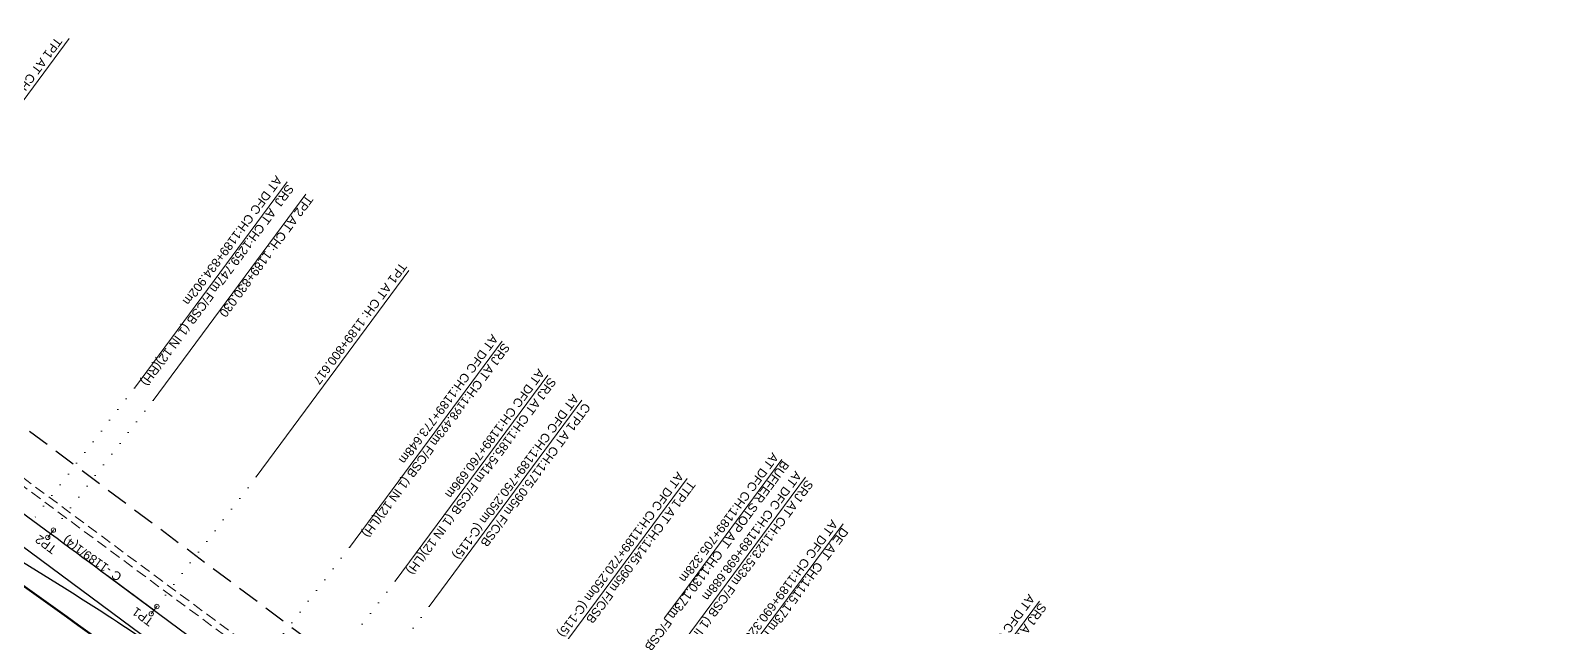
# Model space of a CAD drawing. Header units: metres. Extents: x 643874 to 646664, y 3378445 to 3380508.
# Drawn here: x 644553.2 to 644900.3, y 3380022.9 to 3380159.6 of the extents above; entities that cross this region are included whole.
import ezdxf

# ---------------------------------------------------------------- set-up
doc = ezdxf.new("R2010")
doc.units = ezdxf.units.M
doc.header["$MEASUREMENT"] = 0
for name, pattern in [('ACAD_ISO07W100', [3, 0, -3]), ('CENTER', [2, 1.25, -0.25, 0.25, -0.25]), ('DASHED', [0.75, 0.5, -0.25]), ('DASHED2', [0.375, 0.25, -0.125])]:
    doc.linetypes.add(name, pattern=pattern)
for name, color, linetype, lineweight in [('Cardinal_Leader', 10, 'Continuous', 0), ('DOTED LINE', 7, 'ACAD_ISO07W100', 18), ('Existing Railway Boundary', 36, 'CENTER', 0), ('Proposed Curve_Details', 10, 'Continuous', 0), ('PROPOSED DFCC TRACK', 1, 'Continuous', 0), ('Proposed TPTC Chainages', 10, 'Continuous', 0)]:
    doc.layers.add(name, color=color, linetype=linetype, lineweight=lineweight)
doc.layers.add("SARAI BANJARA STN. SRJ's", color=10, linetype='Continuous')
doc.styles.add('ARIAL', font='arial.ttf')
doc.styles.add('Style-Arial', font='arial.ttf')

msp = doc.modelspace()

# ---------------------------------------------------------------- linework, layer by layer
at = {"layer": 'Cardinal_Leader', "linetype": 'Continuous', "lineweight": 13}
for p, q in [((644558.4951, 3380045.2025), (644557.1913, 3380043.5294)), ((644582.1542, 3380027.7255), (644580.8504, 3380026.0524))]:
    msp.add_line(p, q, dxfattribs=at)
for centre in [(644558.4951, 3380045.2025), (644557.1913, 3380043.5294), (644582.1542, 3380027.7255), (644580.8504, 3380026.0524)]:
    msp.add_circle(centre, 0.5, dxfattribs=at)
at = {"layer": 'DOTED LINE', "color": 1, "lineweight": 13}
for p, q in [((644576.9983, 3380077.7219), (644553.5481, 3380047.1631)), ((644626.2096, 3380041.2387), (644599.2215, 3380005.9212)), ((644636.6528, 3380033.4966), (644611.156, 3380000.1793)), ((644644.437, 3380027.7257), (644614.3123, 3379986.9069)), ((644646.6651, 3379955.1555), (644698.3154, 3380025.1117))]:
    msp.add_line(p, q, dxfattribs=at)
at = {"layer": 'Existing Railway Boundary', "color": 32, "linetype": 'DASHED2', "lineweight": 25, "ltscale": 20, "flags": 128}
msp.add_lwpolyline([(644839.4951, 3379853.9143), (644799.5441, 3379883.7664), (644759.067, 3379913.46), (644719.0126, 3379943.3882), (644639.0378, 3380003.3297), (644599.0819, 3380033.3284), (644479.0036, 3380123.1209), (644447.3185, 3380146.793)], dxfattribs=at)
at = {"layer": 'Proposed TPTC Chainages', "color": 1, "lineweight": 0}
for points in [[(644644.437, 3380027.7257), (644679.3409, 3380074.9194)], [(644725.1578, 3380061.3962), (644701.9868, 3380030.0758), (644698.3154, 3380025.1117)], [(644668.5366, 3380009.8593), (644703.4336, 3380057.0437)]]:
    msp.add_lwpolyline(points, dxfattribs=at)
at = {"layer": "SARAI BANJARA STN. SRJ's", "color": 1, "lineweight": 50, "flags": 128}
msp.add_lwpolyline([(645830.8338, 3379084.3418), (644638.4218, 3379969.054), (644635.4102, 3379971.2885), (644632.3984, 3379973.5226), (644629.3862, 3379975.7562), (644626.3734, 3379977.989), (644623.3598, 3379980.2207), (644620.3452, 3379982.4512), (644617.3294, 3379984.68), (644614.3123, 3379986.9069, 0.00985692), (644443.7453, 3380107.5946), (644440.6413, 3380109.6988), (644437.536, 3380111.8011), (644434.4295, 3380113.9017), (644431.3222, 3380116.0009), (644428.2141, 3380118.0991), (644425.1055, 3380120.1964), (644421.9964, 3380122.2931), (644418.8872, 3380124.3896), (644418.0003, 3380124.9876)], format="xyb", dxfattribs=at)
at = {"layer": "SARAI BANJARA STN. SRJ's", "color": 1, "lineweight": 13, "flags": 128}
for points in [[(644611.9213, 3380124.9415), (644576.9983, 3380077.7219)], [(644661.1187, 3380088.4394), (644626.2096, 3380041.2387)], [(644671.5589, 3380080.6933), (644636.6528, 3380033.4966)], [(644730.534, 3380057.3373), (644701.0384, 3380017.4651)], [(644739.1208, 3380046.6249), (644713.9326, 3380012.7436), (644710.1519, 3380015.5487), (644707.8641, 3380012.4653)], [(644784.0437, 3380028.9452), (644749.1653, 3379981.7859)]]:
    msp.add_lwpolyline(points, dxfattribs=at)
at = {"layer": "SARAI BANJARA STN. SRJ's", "color": 1, "lineweight": 25, "flags": 128}
for points in [[(644557.8243, 3380044.3416), (644453.1756, 3380121.3062)], [(645628.4808, 3379242.2604), (644502.6124, 3380077.6005)]]:
    msp.add_lwpolyline(points, dxfattribs=at)
for points in [[(644599.226, 3380005.9178, 0.0208253), (644560.9993, 3380031.8846), (644518.9424, 3380057.9712, -0.0208253), (644479.9684, 3380082.8023)], [(644581.4826, 3380026.8652, 0.00105047), (644557.8243, 3380044.3416)], [(645419.9177, 3379404.7833, 0.00062224), (645418.2202, 3379406.046), (644568.9749, 3380036.1454)]]:
    msp.add_lwpolyline(points, format="xyb", dxfattribs=at)

# ---------------------------------------------------------------- texts
at = {"layer": 'Proposed Curve_Details', "color": 1, "style": 'Style-Arial'}
msp.add_text('C -1189/1(4)', height=2, rotation=144.718008, dxfattribs=at).set_placement((644574.3101, 3380034.9809))
at = {"layer": "SARAI BANJARA STN. SRJ's", "color": 1, "lineweight": 13, "style": 'ARIAL'}
for s, p in [('TP2', (644559.3988, 3380041.2136)), ('TP1', (644581.5723, 3380024.6573))]:
    msp.add_text(s, height=2, rotation=143.603357, dxfattribs=at).set_placement(p)
at = {"layer": "SARAI BANJARA STN. SRJ's", "color": 3, "lineweight": 13, "char_height": 2, "attachment_point": 4, "rotation": 233.426366, "line_spacing_factor": 0.648, "style": 'Style-Arial'}
for s, insert, width in [('\\A1;\\pxsm1;{\\C1;SRJ  AT CH:\\A0;1259.747\\A1;m F/CSB \\A0;(1 IN 12)\\A1;(RH)\\PAT DFC \\A0;CH:1189+834.902m }', (644611.4908, 3380124.9236), 64.519477), ('\\A1;\\pxsm1;{\\C1;SRJ AT CH:\\A0;\\fCalibri|b0|i0|c0|p34;\\H0.91667x;1198.493\\A1;\\fArial|b0|i0|c0|p39;\\H1.09091x;m F/CSB \\A0;(1 IN 12)\\A1;(LH)\\PAT DFC \\A0;CH:1189+773.648m }', (644660.9025, 3380088.5998), 70.806614)]:
    msp.add_mtext(s, dxfattribs=dict(at, insert=insert, width=width))
at = {"layer": "SARAI BANJARA STN. SRJ's", "color": 1, "lineweight": 13, "char_height": 2, "attachment_point": 4, "rotation": 233.426366, "style": 'Style-Arial'}
for s, insert, width, line_spacing_factor in [('\\A1;\\pxsm1;SRJ AT CH:1185.541m F/CSB {\\A0;(1 IN 12)}(LH)\\PAT DFC {\\A0;CH:1189+760.696m }', (644671.5219, 3380080.7207), 64.519477, 0.648), ('\\pxsm1,ql;CTP1 AT CH:1175.095m F/CSB\\PAT DFC CH:1189+750.250m (C-115)', (644679.1453, 3380075.0645), 64.519477, 0.6), ('\\A1;\\pxsm0.9;BUFFER STOP AT  CH:1130.173m F/CSB\\PAT DFC {\\A0;CH:1189+705.328m }', (644724.9282, 3380061.6022), 58.357671, 0.648), ('\\A1;\\pxsm1;SRJ AT CH:1123.533m F/CSB {\\A0;(1 IN 12) (RH)\\P}AT DFC {\\A0;CH:1189+698.688m }', (644730.3201, 3380057.2927), 75.450993, 0.648), ('\\pxsm1,ql;TTP1 AT CH:1145.095m F/CSB\\PAT DFC CH:1189+720.250m (C-115)', (644703.1115, 3380057.2828), 64.519477, 0.6), ('\\A1;\\pxsm0.9;DE AT  CH:1115.173m F/CSB\\PAT DFC {\\A0;CH:1189+690.328m }', (644738.4768, 3380046.2725), 58.357671, 0.648), ('\\A1;\\pxsm1;SRJ AT CH:1064.368m F/CSB {\\A0;(1 IN 12)}(LH)\\PAT DFC {\\A0;CH:1189+639.523m }', (644783.6956, 3380029.131), 67.088878, 0.648)]:
    msp.add_mtext(s, dxfattribs=dict(at, insert=insert, width=width, line_spacing_factor=line_spacing_factor))

# ---------------------------------------------------------------- next in the draw order: texts
at = {"layer": "SARAI BANJARA STN. SRJ's", "color": 1, "lineweight": 13, "char_height": 2, "width": 64.519477, "attachment_point": 4, "rotation": 233.426366, "line_spacing_factor": 0.648, "style": 'Style-Arial', "bg_fill": 2}
for s, insert in [('TP1 AT CH: 1189+893.953', (644559.7985, 3380157.6051)), ('TP1 AT CH: 1189+800.617', (644638.6649, 3380106.0662))]:
    msp.add_mtext(s, dxfattribs=dict(at, insert=insert))

# ---------------------------------------------------------------- next in the draw order: linework, layer by layer
at = {"layer": 'DOTED LINE', "color": 1, "lineweight": 13}
msp.add_line((644604.8959, 3380057.3745), (644581.4458, 3380026.8156), dxfattribs=at)
at = {"layer": "SARAI BANJARA STN. SRJ's", "color": 1, "lineweight": 13, "flags": 128}
msp.add_lwpolyline([(644562.0646, 3380157.6972), (644532.57, 3380117.8175)], dxfattribs=at)

# ---------------------------------------------------------------- next in the draw order: texts
at = {"layer": "SARAI BANJARA STN. SRJ's", "color": 1, "lineweight": 13, "insert": (644617.2287, 3380121.4451), "char_height": 2, "width": 64.519477, "attachment_point": 4, "rotation": 233.426366, "line_spacing_factor": 0.648, "style": 'Style-Arial', "bg_fill": 2}
msp.add_mtext('TP2 AT CH: 1189+830.030', dxfattribs=at)

# ---------------------------------------------------------------- next in the draw order: linework, layer by layer
at = {"layer": 'DOTED LINE', "color": 1, "lineweight": 13}
msp.add_line((644581.2744, 3380074.9005), (644557.8243, 3380044.3416), dxfattribs=at)
at = {"layer": 'PROPOSED DFCC TRACK', "color": 5, "linetype": 'DASHED', "lineweight": 13, "ltscale": 5}
for points in [[(644725.0441, 3379928.4431), (644460.4411, 3380124.7657)], [(644724.1503, 3379927.2384), (644459.5448, 3380123.5629)]]:
    msp.add_lwpolyline(points, dxfattribs=at)
at = {"layer": "SARAI BANJARA STN. SRJ's", "color": 1, "lineweight": 13, "flags": 128}
for points in [[(644616.1975, 3380122.12), (644581.2744, 3380074.9005)], [(644639.8189, 3380104.594), (644604.8959, 3380057.3745)]]:
    msp.add_lwpolyline(points, dxfattribs=at)

doc.saveas('drawing.dxf')
